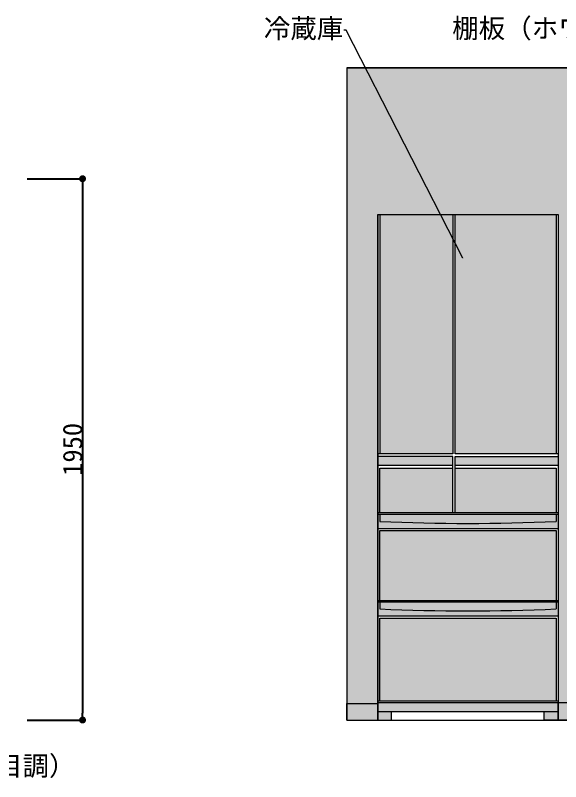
# Model space of a CAD drawing. Header units: millimetres. Extents: x -63086 to 144078, y -129912 to 13382.
# Drawn here: x 22696 to 24661, y -36235 to -33475 of the extents above; entities that cross this region are included whole.
import ezdxf
from ezdxf import colors
from ezdxf.entities.mleader import LeaderData, LeaderLine
from ezdxf.math import Vec2, Vec3

# ---------------------------------------------------------------- set-up
doc = ezdxf.new("R2010")
doc.units = ezdxf.units.MM
doc.layers.get('0').update_dxf_attribs({"lineweight": 0})
for name, color, linetype, lineweight in [('097家具', 7, 'Continuous', 0), ('展開', 7, 'Continuous', 9), ('展開建具用', 250, 'Continuous', 9)]:
    doc.layers.add(name, color=color, linetype=linetype, lineweight=lineweight)
doc.layers.add('文字', color=7, linetype='Continuous')
doc.styles.get("Standard").update_dxf_attribs({"font": 'MS Mincho.ttf'})
doc.dimstyles.new('寸法', dxfattribs={"dimtxt": 70, "dimasz": 25, "dimexe": 1.5, "dimexo": 200, "dimtad": 1, "dimdec": 0, "dimtxsty": 'Standard', "dimblk": 'DOT', "dimcen": 2.5, "dimadec": 0, "dimazin": 0, "dimtfac": 1, "dimtdec": 0, "dimtmove": 0, "dimatfit": 3, "dimfxl": 200, "dimfxlon": 1, "dimarcsym": 0})

# ---------------------------------------------------------------- blocks, each defined once
blk = doc.blocks.new('大型冷蔵庫7（CAD素材.com）')
at = {"color": 0, "linetype": 'ByBlock', "lineweight": -2}
for points in [[(-325, 1821), (325, 1821)], [(-54.4, 1821), (-54.4, 959.4), (-325, 959.4)], [(-325, 1821), (-325, 0), (-275, 0), (-275, 30)], [(-317.5, 1821), (-317.5, 959.4)], [(325, 959.4), (-46.2, 959.4), (-46.2, 1821)], [(325, 1821), (325, 0), (275, 0), (275, 30)], [(317.5, 1821), (317.5, 959.4)], [(-54.4, 745.9), (-54.4, 949), (-325, 949)], [(-46.2, 745.9), (-46.2, 949), (325, 949)], [(-54.4, 917.3), (-325, 917.3)], [(325, 917.3), (-46.2, 917.3)], [(-317.5, 745.9), (-317.5, 907.9), (-54.4, 907.9)], [(-46.2, 907.9), (317.5, 907.9), (317.5, 745.9)], [(325, 745.9), (-325, 745.9)], [(325, 739.9), (-325, 739.9)], [(-317.5, 739.9), (-317.5, 715.4)], [(317.5, 739.9), (317.5, 715.4)], [(325, 689.4), (-325, 689.4)], [(-317.5, 430.9), (-317.5, 682.2), (317.5, 682.2), (317.5, 430.9)], [(-325, 430.9), (325, 430.9)], [(325, 424.9), (-325, 424.9)], [(-317.5, 424.9), (-317.5, 400.3)], [(317.5, 424.9), (317.5, 400.3)], [(325, 374.3), (-325, 374.3)], [(-317.5, 69.3), (-317.5, 367.2), (317.5, 367.2), (317.5, 69.3)], [(-325, 69.3), (325, 69.3)], [(-325, 62.8), (325, 62.8)], [(325, 30), (-325, 30)]]:
    blk.add_lwpolyline(points, dxfattribs=at)
for points in [[(-317.5, 715.5, 0.022907), (317.5, 715.5)], [(-317.5, 400.5, 0.022907), (317.5, 400.5)]]:
    blk.add_lwpolyline(points, format="xyb", dxfattribs=at)
blk = doc.blocks.new('_Dot')
at = {"color": 0, "linetype": 'ByBlock', "lineweight": -2}
blk.add_line((-0.5, 0), (-1, 0), dxfattribs=at)
at = {"color": 0, "linetype": 'ByBlock', "const_width": 0.5}
blk.add_lwpolyline([(-0.25, 0, 1), (0.25, 0, 1)], format="xyb", close=True, dxfattribs=at)
blk = doc.blocks.new('*D236')
at = {"layer": 'Defpoints', "color": 0, "ltscale": 10, "transparency": 16777216}
for p in [(22383.8, -34063.2), (22383.8, -36013.2), (22938, -36013.2)]:
    blk.add_point(p, dxfattribs=at)
at = {"layer": '展開', "color": 0, "lineweight": -2, "ltscale": 10, "transparency": 16777216}
for p, q in [((22738, -34063.2), (22939.5, -34063.2)), ((22938, -34088.2), (22938, -35988.2)), ((22738, -36013.2), (22939.5, -36013.2))]:
    blk.add_line(p, q, dxfattribs=at)
at = {"layer": '展開', "color": 0, "lineweight": -2, "ltscale": 10, "transparency": 16777216, "xscale": 25, "yscale": 25, "zscale": 25}
for p, rotation in [((22938, -34063.2), 90), ((22938, -36013.2), 270)]:
    blk.add_blockref('_Dot', p, dxfattribs=dict(at, rotation=rotation))
at = {"layer": '展開', "color": 0, "ltscale": 10, "transparency": 16777216, "insert": (22902.4, -35038.2), "char_height": 70, "attachment_point": 5, "rotation": 90}
blk.add_mtext('1950', dxfattribs=at)

msp = doc.modelspace()

# ---------------------------------------------------------------- hatches: boundary and pattern name
at = {"layer": '097家具', "ltscale": 10, "true_color": 0x636466, "transparency": 33554610}
h = msp.add_hatch(color=251, dxfattribs=at)
h.dxf.hatch_style = 1
h.set_gradient(color1=(147, 149, 152), color2=(199, 200, 202), name='CYLINDER')
h.paths.add_polyline_path([(24643.9362, -34192.5322), (24280.1584, -34192.5322), (24280.1584, -35054.1536), (24643.9362, -35054.1536)])
h.paths.add_polyline_path([(24272.009, -34192.5322), (24008.84, -34192.5322), (24008.84, -35054.1536), (24272.009, -35054.1536)])
h.paths.add_polyline_path([(24272.009, -35064.5322), (24001.3881, -35064.5322), (24001.3881, -35096.2002), (24272.009, -35096.2002)])
h.paths.add_polyline_path([(24651.3881, -35064.5322), (24280.1584, -35064.5322), (24280.1584, -35096.2002), (24651.3881, -35096.2002)])
h.paths.add_polyline_path([(24643.9362, -35105.6272), (24280.1584, -35105.6272), (24280.1584, -35267.5823), (24643.9362, -35267.5823)])
h.paths.add_polyline_path([(24272.009, -35105.6272), (24008.84, -35105.6272), (24008.84, -35267.5823), (24272.009, -35267.5823)])
h.paths.add_polyline_path([(24643.9362, -35331.2837), (24008.84, -35331.2837), (24008.84, -35582.6339), (24643.9362, -35582.6339)])
h.paths.add_polyline_path([(24643.9362, -35298.0273), (24643.9362, -35273.6178), (24008.84, -35273.6178), (24008.84, -35298.0273, 0.022907441)], flags=17)
h.paths.add_polyline_path([(24651.3881, -35273.6178), (24643.9362, -35273.6178), (24643.9362, -35298.0273, -0.022907441), (24008.84, -35298.0273), (24008.84, -35273.6178), (24001.3881, -35273.6178), (24001.3881, -35324.1518), (24651.3881, -35324.1518)])
h.paths.add_polyline_path([(24643.9362, -35588.6693), (24008.84, -35588.6693), (24008.84, -35613.0788, 0.022907441), (24643.9362, -35613.0788)], flags=17)
h.paths.add_polyline_path([(24651.3881, -35588.6693), (24643.9362, -35588.6693), (24643.9362, -35613.0788, -0.022907441), (24008.84, -35613.0788), (24008.84, -35588.6693), (24001.3881, -35588.6693), (24001.3881, -35639.2033), (24651.3881, -35639.2033)])
h.paths.add_polyline_path([(24643.9362, -35646.3353), (24008.84, -35646.3353), (24008.84, -35944.2755), (24643.9362, -35944.2755)])
h.paths.add_polyline_path([(24651.3881, -35950.7767), (24001.3881, -35950.7767), (24001.3881, -35983.5322), (24651.3881, -35983.5322)])
h.paths.add_polyline_path([(24651.3881, -35983.5322), (24601.3881, -35983.5322), (24601.3881, -36013.5322), (24651.3881, -36013.5322)])
h.paths.add_polyline_path([(24051.3881, -35983.5322), (24001.3881, -35983.5322), (24001.3881, -36013.5322), (24051.3881, -36013.5322)])
at = {"layer": '展開', "ltscale": 10, "true_color": 0xfffefa}
h = msp.add_hatch(color=7, dxfattribs=at)
h.dxf.hatch_style = 1
h.paths.add_polyline_path([(27320.8017, -33663.2463), (23890.6337, -33663.2463), (23890.6337, -35953.2463), (24001.9668, -35953.2463), (24001.9668, -34192.2463), (24651.9668, -34192.2463), (24651.9668, -35951.2148), (24748.8017, -35951.2148), (24748.8017, -35339.5115), (24748.8017, -35184.2463), (27320.8017, -35184.2463)])
h.paths.add_polyline_path([(26634.8017, -34333.2626), (26634.8017, -34353.2626), (25134.8017, -34353.2626), (25134.8017, -34333.2626)], flags=16)
h.paths.add_polyline_path([(26934.8017, -34683.2626), (26934.8017, -34703.2626), (25434.8017, -34703.2626), (25434.8017, -34683.2626)], flags=16)
at = {"layer": '展開', "ltscale": 10}
h = msp.add_hatch(color=256, dxfattribs=at)
h.dxf.hatch_style = 1
h.paths.add_polyline_path([(24001.9668, -35953.2463), (23890.6337, -35953.2463), (23890.6337, -36013.2463), (24001.9668, -36013.2463)])
h = msp.add_hatch(color=256, dxfattribs=at)
h.dxf.hatch_style = 1
h.paths.add_polyline_path([(24748.8017, -35950.4908), (24651.9668, -35950.4908), (24651.9668, -36013.2463), (24748.8017, -36013.2463)])

# ---------------------------------------------------------------- linework, layer by layer
at = {"ltscale": 10}
for q in [(27495.8017, -33663.2463), (23890.6337, -36013.2463)]:
    msp.add_line((23890.6337, -33663.2463), q, dxfattribs=at)
at = {"layer": '展開', "ltscale": 10}
for p, q in [((24001.9668, -36013.2463), (24001.9668, -34192.2463)), ((24001.9668, -34192.2463), (24651.9668, -34192.2463)), ((24651.9668, -34192.2463), (24651.9668, -36013.2463)), ((23890.6337, -36013.2463), (23890.6337, -35953.2463)), ((23890.6337, -36013.2463), (23890.6337, -35953.2463)), ((23890.6337, -35953.2463), (24001.9668, -35953.2463)), ((23890.6337, -36013.2463), (27495.8017, -36013.2463))]:
    msp.add_line(p, q, dxfattribs=at)
msp.add_lwpolyline([(24651.9668, -35950.4908), (24748.8017, -35950.4908), (24748.8017, -36013.2463), (24651.9668, -36013.2463)], close=True, dxfattribs=at)
at = {"layer": '展開建具用', "ltscale": 10}
for p, q in [((27495.8017, -33663.2463), (23890.6337, -33663.2463)), ((23890.6337, -33663.2463), (23890.6337, -36013.2463)), ((23890.6337, -36013.2463), (27495.8017, -36013.2463))]:
    msp.add_line(p, q, dxfattribs=at)

# ---------------------------------------------------------------- block references
at = {"layer": '展開', "ltscale": 10}
msp.add_blockref('大型冷蔵庫7（CAD素材.com）', (24326.9668, -36013.2463), dxfattribs=at)

# ---------------------------------------------------------------- dimensions: what is measured, and where the dimension line sits
dim = msp.add_linear_dim(base=(22938.0345, -36013.2463), p1=(22383.7642, -34063.2463), p2=(22383.7642, -36013.2463), angle=90, dimstyle='寸法', dxfattribs=at)
dim.commit()
dim.dimension.update_dxf_attribs({"geometry": '*D236', "text_midpoint": (22902.4095, -35038.2463)})

# ---------------------------------------------------------------- leaders
at = {"layer": '文字', "ltscale": 10}
ml = msp.add_multileader_mtext('Standard', dxfattribs=at)
ml.set_content('冷蔵庫', color=256)
ml.set_leader_properties(lineweight=0)
ml.build(insert=Vec2(0, 0))
ctx = ml.context
ctx.base_point, ctx.char_height, ctx.plane_origin = Vec3(23574.6735, -33527.7414), 70, Vec3(24206.7748, -34204.6176)
ctx.text_align_type = 2
notes = []
notes.append((ctx, [(0, (1, 1, 0), (23887.8735, -33527.7414), (-1, 0), 8, [(0, [(24310.6186, -34352.5752)], 0, [])])]))
ctx.mtext.insert, ctx.mtext.alignment, ctx.mtext.flow_direction = Vec3(23877.8735, -33486.7414), 3, 5
ml = msp.add_multileader_mtext('Standard', dxfattribs=at)
ml.set_content('棚板（ホワイト）D230', color=256)
ml.set_leader_properties(lineweight=0)
ml.build(insert=Vec2(0, 0))
ctx = ml.context
ctx.base_point, ctx.char_height, ctx.plane_origin = Vec3(24208.1659, -33527.7414), 70, Vec3(25553.4673, -34204.6176)
ctx.text_align_type = 2
notes.append((ctx, [(0, (1, 1, 0), (25234.5659, -33527.7414), (-1, 0), 8, [(0, [(26092.1159, -34352.5752)], 0, [])])]))
ctx.mtext.insert, ctx.mtext.alignment, ctx.mtext.flow_direction = Vec3(25224.5659, -33486.3414), 3, 5
ml = msp.add_multileader_mtext('Standard', dxfattribs=at)
ml.set_content('扉（木目調）', color=256)
ml.set_leader_properties(lineweight=0)
ml.build(insert=Vec2(0, 0))
ctx = ml.context
ctx.base_point, ctx.char_height, ctx.plane_origin = Vec3(22337.6414, -36184.5943), 70, Vec3(22959.7427, -36861.4705)
notes.append((ctx, [(1, (1, 1, 0), (22329.6414, -36184.5943), (1, 0), 8, [(0, [(21984.9703, -35724.3212)], 0, [])])]))
ctx.mtext.insert, ctx.mtext.width, ctx.mtext.flow_direction = Vec3(22339.6414, -36143.3943), 647.466039, 5
for ctx, leaders in notes:
    for number, flags, end, landing, length, lines in leaders:
        leader = LeaderData()
        leader.index, (leader.has_last_leader_line, leader.has_dogleg_vector, leader.attachment_direction) = number, flags
        leader.last_leader_point, leader.dogleg_vector, leader.dogleg_length = Vec3(end), Vec3(landing), length
        for number, points, colour, breaks in lines:
            line = LeaderLine()
            line.index, line.vertices, line.color, line.breaks = number, Vec3.list(points), colors.encode_raw_color(colour), breaks
            leader.lines.append(line)
        ctx.leaders.append(leader)

doc.saveas('drawing.dxf')
